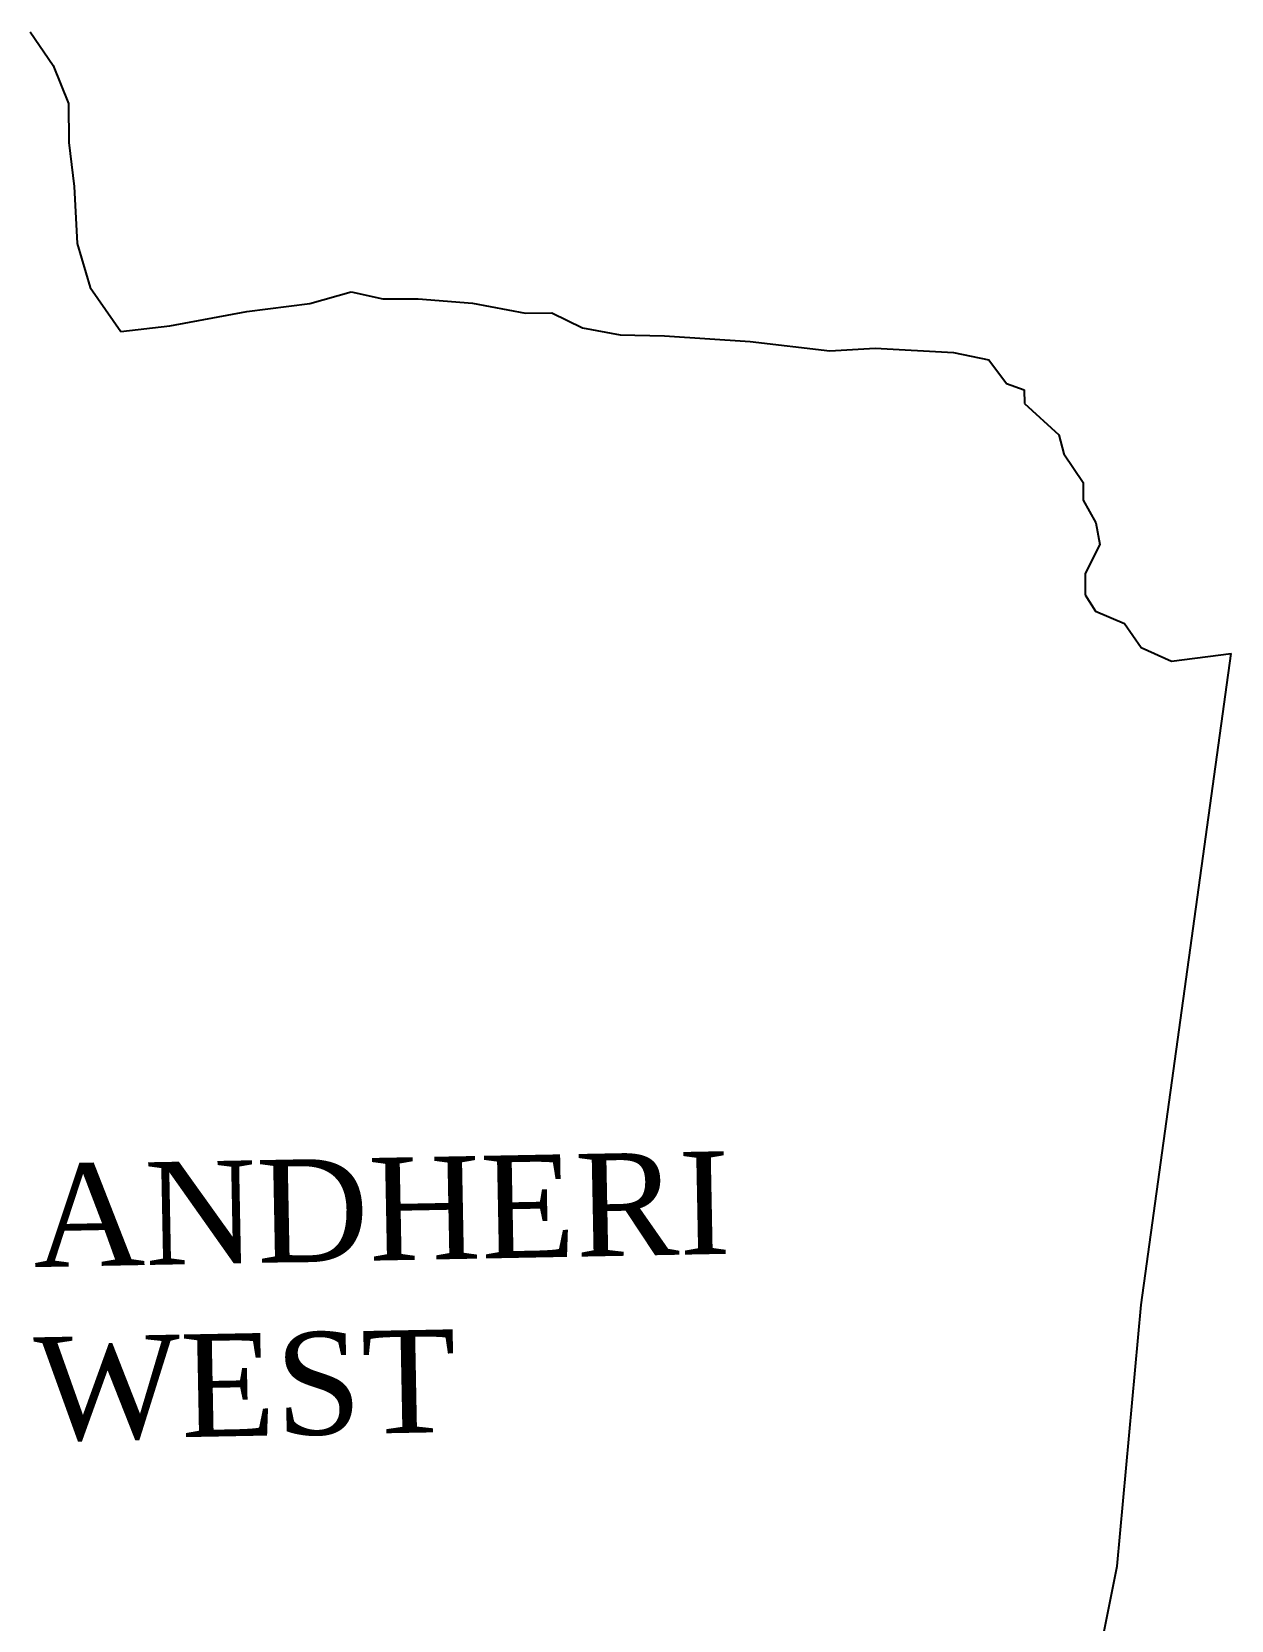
# Model space of a CAD drawing. Header units: metres. Extents: x 268683 to 273863, y 2111090 to 2119954.
# Drawn here: x 270708 to 273863, y 2115491 to 2119669 of the extents above; entities that cross this region are included whole.
import ezdxf

# ---------------------------------------------------------------- set-up
doc = ezdxf.new("R2010")
doc.units = ezdxf.units.M
doc.layers.add('village', color=3, linetype='Continuous')
doc.layers.add('VILLAGE NAME', color=250, linetype='Continuous')
doc.styles.get("Standard").update_dxf_attribs({"font": 'times.ttf'})

msp = doc.modelspace()

# ---------------------------------------------------------------- linework, layer by layer
at = {"layer": 'village', "color": 3}
for p, q in [((270703.2, 2119668.9), (270763.6, 2119579.8)), ((270763.6, 2119579.8), (270804.2, 2119480.6)), ((270804.2, 2119480.6), (270805, 2119377.7)), ((270805, 2119377.7), (270819.2, 2119261.7)), ((270819.2, 2119261.7), (270827, 2119112.4)), ((270827, 2119112.4), (270861.1, 2118996.6)), ((270861.1, 2118996.6), (270941.7, 2118881)), ((271438.8, 2118954.7), (271548, 2118985.4)), ((271548, 2118985.4), (271631.1, 2118966.2)), ((271071, 2118895.4), (271273.1, 2118933.5)), ((271273.1, 2118933.5), (271438.8, 2118954.7)), ((271631.1, 2118966.2), (271724, 2118966.9)), ((271724, 2118966.9), (271866.8, 2118954.8)), ((271866.8, 2118954.8), (272006.4, 2118929.3)), ((272006.4, 2118929.3), (272076, 2118929.9)), ((272076, 2118929.9), (272156, 2118890.7)), ((270941.7, 2118881), (271071, 2118895.4)), ((272156, 2118890.7), (272255.7, 2118871.6)), ((272255.7, 2118871.6), (272371.8, 2118869.2)), ((272371.8, 2118869.2), (272597.5, 2118854.4)), ((272597.5, 2118854.4), (272806.8, 2118829.5)), ((272806.8, 2118829.5), (272926.1, 2118837.1)), ((272926.1, 2118837.1), (273132, 2118825.5)), ((273132, 2118825.5), (273225, 2118806.3)), ((273225, 2118806.3), (273271.9, 2118743.6)), ((273271.9, 2118743.6), (273318.5, 2118727.4)), ((273318.5, 2118727.4), (273318.8, 2118690.9)), ((273318.8, 2118690.9), (273409, 2118608.6)), ((273409, 2118608.6), (273422.7, 2118559)), ((273422.7, 2118559), (273473.1, 2118483.1)), ((273473.1, 2118483.1), (273473.4, 2118436.7)), ((273473.4, 2118436.7), (273507.1, 2118377.2)), ((273507.1, 2118377.2), (273517.5, 2118320.8)), ((273517.5, 2118320.8), (273478.3, 2118244.2)), ((273478.3, 2118244.2), (273478.7, 2118187.8)), ((273478.7, 2118187.8), (273505.6, 2118144.9)), ((273505.6, 2118144.9), (273582.2, 2118112.3)), ((273582.2, 2118112.3), (273625.8, 2118049.6)), ((273625.8, 2118049.6), (273705.7, 2118013.7)), ((273626.2, 2116321.1), (273862.9, 2118034.2)), ((273705.7, 2118013.7), (273862.9, 2118034.2)), ((273562.8, 2115633.9), (273626.2, 2116321.1)), ((273435.9, 2114999.6), (273562.8, 2115633.9))]:
    msp.add_line(p, q, dxfattribs=at)

# ---------------------------------------------------------------- texts
at = {"layer": 'VILLAGE NAME'}
for s, p in [('ANDHERI', (270712.8, 2116419.9)), ('WEST', (270716.9, 2115965.3))]:
    msp.add_text(s, height=270, rotation=1.1028, dxfattribs=at).set_placement(p)

doc.saveas('drawing.dxf')
